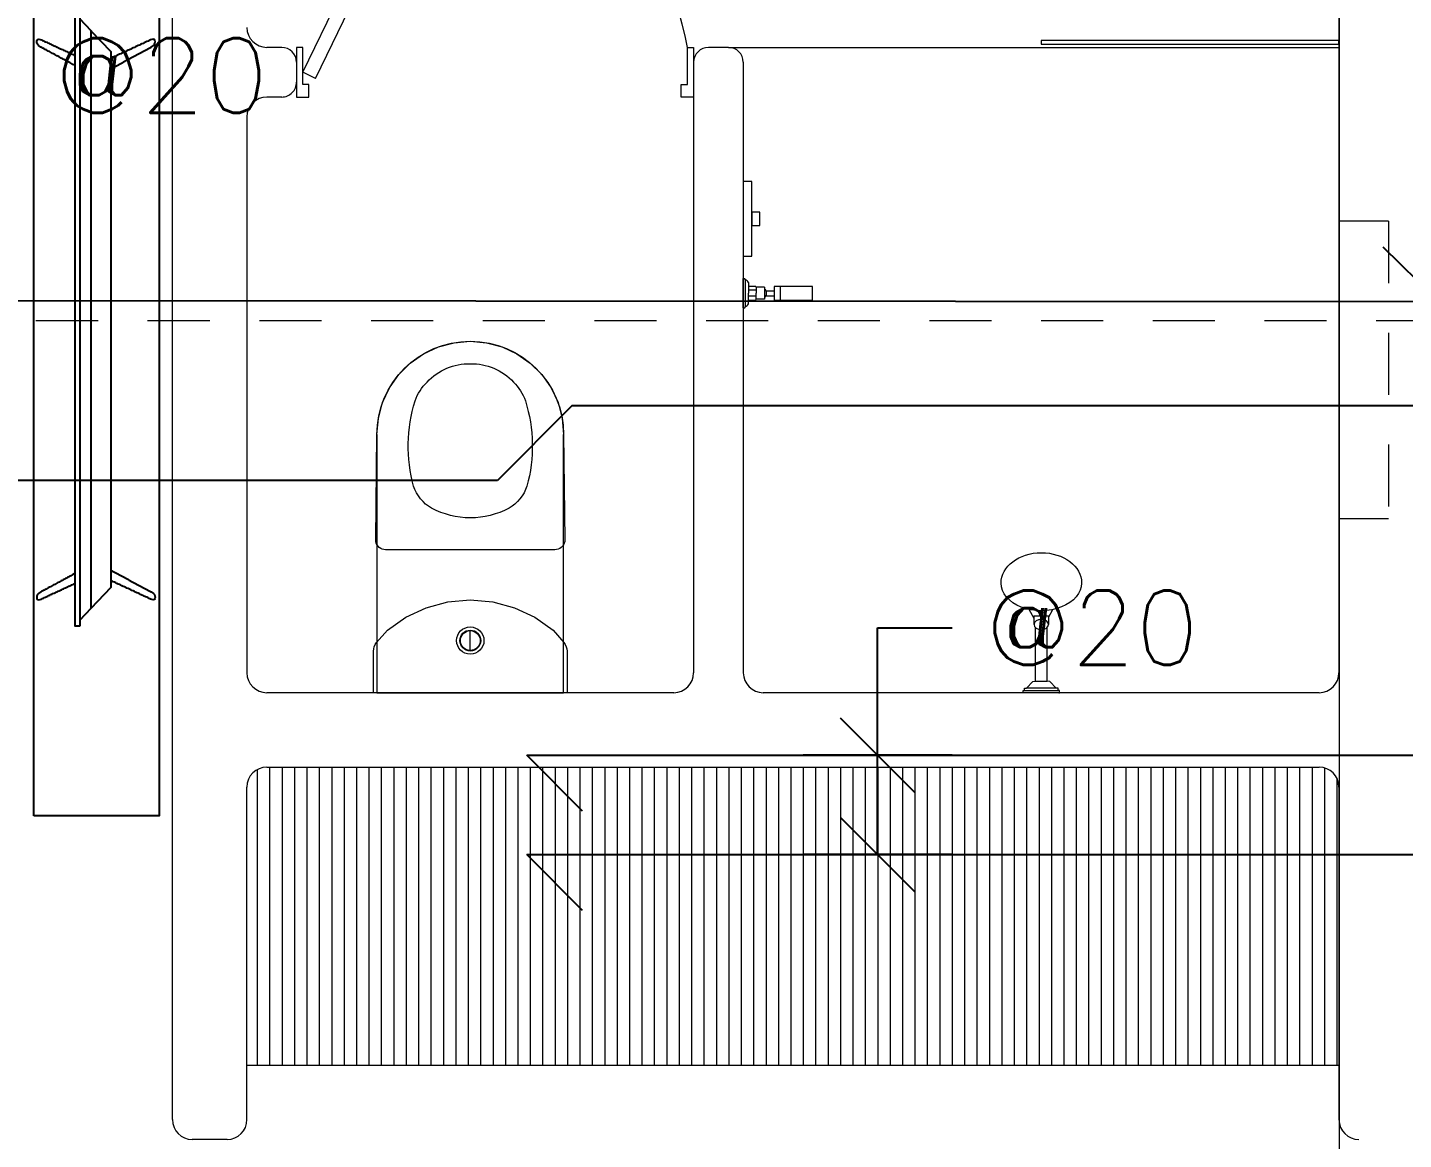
# Model space of a CAD drawing. Header units: metres. Extents: x -232 to 581, y 30 to 789.
# Drawn here: x 222.171 to 224.943, y 534.345 to 536.585 of the extents above; entities that cross this region are included whole.
import ezdxf

# ---------------------------------------------------------------- set-up
doc = ezdxf.new("R2010")
doc.units = ezdxf.units.M
for name, pattern in [('CONTINU', [0]), ('HIDDEN', [9.525, 6.35, -3.175]), ('HIDDEN2', [0.1875, 0.125, -0.0625])]:
    doc.linetypes.add(name, pattern=pattern)
for name, color, linetype, lineweight in [('A-DOOR', 35, 'Continuous', 5), ('A-WALL', 250, 'Continuous', 20), ('baños', 140, 'Continuous', 0), ('closets', 253, 'Continuous', 0), ('Columnas', 7, 'Continuous', 18), ('VIGAS', 1, 'HIDDEN', 15)]:
    doc.layers.add(name, color=color, linetype=linetype, lineweight=lineweight)
for name, color, linetype in [('ACERO', 5, 'Continuous'), ('DIMTEXTO', 4, 'Continuous'), ('MOBILIARIOS', 252, 'Continuous')]:
    doc.layers.add(name, color=color, linetype=linetype)
doc.layers.add('Techos 1', color=7, linetype='HIDDEN2', lineweight=9, true_color=0x42391a)
doc.styles.add('SMPLEX', font='simplex.shx')
doc.styles.get("Standard").update_dxf_attribs({"font": 'arial.ttf'})

# ---------------------------------------------------------------- blocks, each defined once
blk = doc.blocks.new('_Oblique')
at = {"color": 0, "linetype": 'ByBlock', "lineweight": -2}
blk.add_line((-0.5, -0.5), (0.5, 0.5), dxfattribs=at)
blk = doc.blocks.new('planta de entrepiso 20.03')
at = {"layer": 'ACERO', "color": 18, "true_color": 0x000000}
for p, q in [((32.9303, -22.8687), (33.0426, -22.9792)), ((33.0426, -22.9792), (28.3436, -22.9765)), ((31.2965, -23.1891), (31.1465, -23.3391)), ((35.1115, -23.1888), (31.2965, -23.1891)), ((31.1465, -23.3391), (26.392, -23.3392)), ((31.3183, -24.0053), (31.2058, -23.8928)), ((31.2058, -23.8928), (35.1115, -23.8928)), ((31.3183, -24.2053), (31.2058, -24.0928)), ((31.2058, -24.0928), (35.1115, -24.0928))]:
    blk.add_line(p, q, dxfattribs=at)
at = {"layer": 'DIMTEXTO', "color": 18, "true_color": 0x000000}
for p, q in [((31.9125, -23.8928), (31.9125, -23.6358)), ((31.9125, -23.6358), (32.0625, -23.6358)), ((32.0625, -23.8928), (31.7625, -23.8928)), ((31.9125, -24.0928), (31.9125, -23.8928)), ((32.0625, -24.0928), (31.7625, -24.0928))]:
    blk.add_line(p, q, dxfattribs=at)
at = {"layer": 'VIGAS', "color": 18, "true_color": 0x000000}
blk.add_line((32.8426, -20.2777), (32.8426, -25.7777), dxfattribs=at)
at = {"layer": 'DIMTEXTO', "color": 18, "true_color": 0x000000, "xscale": 0.15, "yscale": 0.15, "zscale": 0.15}
for p, rotation in [((31.9125, -23.8928), 90), ((31.9125, -24.0928), 270)]:
    blk.add_blockref('_Oblique', p, dxfattribs=dict(at, rotation=rotation))
at = {"layer": 'DIMTEXTO', "color": 18, "true_color": 0x000000, "char_height": 0.15, "attachment_point": 5, "style": 'SMPLEX', "bg_fill": 3, "box_fill_scale": 1.1, "bg_fill_color": 256, "bg_fill_true_color": 13158600, "bg_fill_transparency": 0}
for insert in [(30.4697, -22.5234), (32.3447, -23.6358)]:
    blk.add_mtext('\\A1;@20', dxfattribs=dict(at, insert=insert))
blk = doc.blocks.new('A$C58f5b6b7')
at = {"layer": 'MOBILIARIOS'}
for points in [[(0, 0.2526), (2, 0.2526), (2, 0), (0, 0)], [(0.382, 0.1596), (0.382, 0.1691), (1.618, 0.1691), (1.618, 0.1596)]]:
    blk.add_lwpolyline(points, close=True, dxfattribs=at)
for points in [[(1.6059, 0.1595), (1.5823, 0.1372), (1, 0.1372), (0.4177, 0.1372), (0.3941, 0.1595)], [(1.5823, 0.1372), (1.54, 0.0973), (0.46, 0.0973), (0.4177, 0.1372)]]:
    blk.add_lwpolyline(points, dxfattribs=at)
for points, degree in [([(0.4512, 0.2382, -0.0047), (0.4469, 0.2461, -0.0047), (0.4415, 0.2461, -0.0047), (0.4325, 0.2461, -0.0047), (0.4368, 0.237, -0.0047)], 3), ([(0.4368, 0.237, -0.0047), (0.4526, 0.2031, -0.0047), (0.4683, 0.1691, -0.0047)], 2), ([(0.4885, 0.1691, -0.0047), (0.4698, 0.2037, -0.0047), (0.4512, 0.2382, -0.0047)], 2), ([(1.5115, 0.1691, -0.0047), (1.5302, 0.2037, -0.0047), (1.5488, 0.2382, -0.0047)], 2), ([(1.5632, 0.237, -0.0047), (1.5474, 0.2031, -0.0047), (1.5317, 0.1691, -0.0047)], 2), ([(1.5488, 0.2382, -0.0047), (1.5531, 0.2461, -0.0047), (1.5585, 0.2461, -0.0047), (1.5675, 0.2461, -0.0047), (1.5632, 0.237, -0.0047)], 3), ([(0.4368, 0.0172, -0.0047), (0.4554, 0.0572, -0.0047), (0.474, 0.0973, -0.0047)], 2), ([(0.4951, 0.0973, -0.0047), (0.4731, 0.0566, -0.0047), (0.4512, 0.016, -0.0047)], 2), ([(1.5049, 0.0973), (1.5269, 0.0566), (1.5488, 0.016)], 2), ([(1.5632, 0.0172), (1.5446, 0.0572), (1.526, 0.0973)], 2)]:
    blk.add_open_spline(points, degree=degree, dxfattribs=at)
for points in [[(0.4512, 0.016, -0.0047), (0.4469, 0.0081, -0.0047), (0.4415, 0.0081, -0.0047), (0.4325, 0.0081, -0.0047), (0.4368, 0.0172, -0.0047)], [(1.5488, 0.016), (1.5531, 0.0081), (1.5585, 0.0081), (1.5675, 0.0081), (1.5632, 0.0172)]]:
    blk.add_open_spline(points, degree=3, knots=[-0.08544201, -0.08544201, -0.08544201, -0.08544201, -0.04272101, 0, 0, 0, 0], dxfattribs=at)
blk = doc.blocks.new('A$C3685e79b')
at = {"layer": 'A-DOOR'}
for p, q in [((0.0125, 0.05), (0.3248, 0.6926)), ((0.038, 0.0376), (0.3503, 0.6802)), ((0.3248, 0.6926), (0.3503, 0.6802)), ((0.296, 0.6333), (0.2858, 0.6383)), ((0.3042, 0.6503), (0.294, 0.6552)), ((0.3297, 0.6379), (0.3399, 0.6329)), ((0.3215, 0.621), (0.3317, 0.616)), ((0.038, 0.0376), (0.0125, 0.05))]:
    blk.add_line(p, q, dxfattribs=at)
for points in [[(0, 0), (0.025, 0), (0.025, 0.025), (0.0125, 0.025), (0.0125, 0.1), (0, 0.1), (0, 0)], [(0.8, 0), (0.775, 0), (0.775, 0.025), (0.7875, 0.025), (0.7875, 0.1), (0.8, 0.1), (0.8, 0)]]:
    blk.add_lwpolyline(points, dxfattribs=at)
blk.add_arc((-0.0309, -0.0619), 0.8343, 11.1901, 62.8126, dxfattribs=at)
for points in [[(0.294, 0.6539), (0.294, 0.659), (0.289, 0.6677), (0.2802, 0.6727), (0.2702, 0.6727), (0.2614, 0.6677), (0.2564, 0.6589), (0.2564, 0.6489), (0.2614, 0.6401), (0.2702, 0.6351), (0.2803, 0.6351), (0.289, 0.6401), (0.294, 0.6489), (0.294, 0.6539)], [(0.3693, 0.6173), (0.3693, 0.6224), (0.3642, 0.6311), (0.3555, 0.6361), (0.3454, 0.6361), (0.3367, 0.6311), (0.3316, 0.6224), (0.3317, 0.6123), (0.3367, 0.6035), (0.3454, 0.5985), (0.3555, 0.5985), (0.3643, 0.6036), (0.3693, 0.6123), (0.3693, 0.6173)]]:
    blk.add_open_spline(points, degree=2, dxfattribs=at)
blk = doc.blocks.new('Caroma_ToiletSuites')
at = {"layer": 'baños'}
for p, q in [((-64.3, 696.7), (-94, 682.8)), ((-32.6, 705.1), (-64.3, 696.7)), ((0, 708), (-32.6, 705.1)), ((32.6, 705.1), (0, 708)), ((64.3, 696.7), (32.6, 705.1)), ((94, 682.8), (64.3, 696.7)), ((-94, 682.8), (-120.8, 664)), ((120.8, 664), (94, 682.8)), ((-144, 640.8), (-162.8, 614)), ((-120.8, 664), (-144, 640.8)), ((144, 640.8), (120.8, 664)), ((162.8, 614), (144, 640.8)), ((-162.8, 614), (-176.7, 584.3)), ((176.7, 584.3), (162.8, 614)), ((-176.7, 584.3), (-185.1, 552.6)), ((185.1, 552.6), (176.7, 584.3)), ((-185.1, 552.6), (-188, 520)), ((188, 520), (185.1, 552.6)), ((-188, 520), (-190.5, 308)), ((-188, 0), (-188, 520)), ((188, 520), (188, 0)), ((190.5, 308), (188, 520)), ((-190.5, 308), (-190.2, 304.5)), ((190.2, 304.5), (190.5, 308)), ((-190.2, 304.5), (-189.3, 301.2)), ((-189.3, 301.2), (-187.8, 298)), ((-187.8, 298), (-185.8, 295.1)), ((-185.8, 295.1), (-183.4, 292.7)), ((-183.4, 292.7), (-180.5, 290.7)), ((-180.5, 290.7), (-177.3, 289.2)), ((-177.3, 289.2), (-174, 288.3)), ((-174, 288.3), (-170.5, 288)), ((-170.5, 288), (170.5, 288)), ((170.5, 288), (174, 288.3)), ((174, 288.3), (177.3, 289.2)), ((177.3, 289.2), (180.5, 290.7)), ((180.5, 290.7), (183.4, 292.7)), ((183.4, 292.7), (185.8, 295.1)), ((185.8, 295.1), (187.8, 298)), ((187.8, 298), (189.3, 301.2)), ((189.3, 301.2), (190.2, 304.5)), ((-88.9, 171.3), (-130, 152.2)), ((-45.1, 183.1), (-88.9, 171.3)), ((0, 187), (-45.1, 183.1)), ((45.1, 183.1), (0, 187)), ((88.9, 171.3), (45.1, 183.1)), ((130, 152.2), (88.9, 171.3)), ((-130, 152.2), (-167.1, 126.2)), ((167.1, 126.2), (130, 152.2)), ((-167.1, 126.2), (-188.7, 100.9)), ((0, 85), (0, 125)), ((188.7, 100.9), (167.1, 126.2)), ((-194.6, 88.2), (-195, 83.5)), ((-195, 83.5), (-195, 0)), ((-193.4, 92.7), (-194.6, 88.2)), ((-191.4, 97), (-193.4, 92.7)), ((-188.7, 100.9), (-191.4, 97)), ((191.4, 97), (188.7, 100.9)), ((193.4, 92.7), (191.4, 97)), ((194.6, 88.2), (193.4, 92.7)), ((195, 83.5), (194.6, 88.2)), ((195, 0), (195, 83.5)), ((-195, 0), (195, 0)), ((188, 0), (-188, 0))]:
    blk.add_line(p, q, dxfattribs=at)
for centre, radius, start, end in [((0, 520), 188, 0, 180), ((-2.7, 547.4), 115.2, 88.6565, 137.0404), ((2.7, 547.4), 115.2, 42.9609, 91.3415), ((-18.8, 556.1), 97.6, 134.3372, 160.9897), ((18.8, 556.1), 97.6, 19.01, 45.6643), ((183, 496.7), 307.9, 162.7713, 195.2143), ((-183, 496.7), 307.9, 344.7852, 17.2286), ((-36.1, 442.4), 82.4, 198.763, 239.3582), ((36.1, 442.4), 82.4, 300.6412, 341.2351), ((2.9, 529.9), 177.9, 242.916, 269.0659), ((-2.9, 529.9), 177.9, 270.9339, 297.0836), ((0, 105), 27.5, 0, 180), ((0, 105), 21, 0, 180), ((0, 105), 20, 0, 180), ((0, 105), 27.5, 180, 0), ((0, 105), 21, 180, 0), ((0, 105), 20, 180, 0)]:
    blk.add_arc(centre, radius, start, end, dxfattribs=at)
blk = doc.blocks.new('A$C0ed3e1a4')
at = {"layer": 'baños'}
for p, q in [((0.1356, 0.0022), (0.1356, 0.0568)), ((0.1396, 0.059), (0.1368, 0.059)), ((0.1396, 0.059), (0.1396, 0)), ((0.0645, 0.0432), (0.0645, 0.0157)), ((0.0941, 0.0346), (0.0772, 0.0346)), ((0.0968, 0.0175), (0.0968, 0.0413)), ((0.0968, 0.0413), (0.1137, 0.0413)), ((0.1137, 0.0413), (0.1137, 0.0294)), ((0.1137, 0.0354), (0.1294, 0.0354)), ((0.1137, 0.0175), (0.1137, 0.0294)), ((0.1294, 0.0435), (0.1148, 0.0435)), ((0.1294, 0.051), (0.1294, 0.0295)), ((0.1294, 0.008), (0.1294, 0.0295)), ((0.0941, 0.0243), (0.0772, 0.0243)), ((0.0968, 0.0175), (0.1137, 0.0175)), ((0.1137, 0.0235), (0.1294, 0.0235)), ((0.1294, 0.0154), (0.1148, 0.0154)), ((0.1396, 0), (0.1368, 0))]:
    blk.add_line(p, q, dxfattribs=at)
blk.add_lwpolyline([(0.0772, 0.0432), (0, 0.0432), (0, 0.0157), (0.0772, 0.0157)], close=True, dxfattribs=at)
for centre, radius, start, end in [((0.1416, 0.0445), 0.0138, 115.7896, 151.6564), ((0.138, 0.0569), 0.00241, 117.9179, 181.9718), ((0.1027, 0.0294), 0.01, 125.7762, 234.2238), ((0.1193, 0.0397), 0.00586, 140.0793, 164.0924), ((0.1193, 0.0191), 0.00586, 195.9076, 219.9207), ((0.1416, 0.0145), 0.0138, 208.3436, 244.2104), ((0.138, 0.0021), 0.00241, 178.0282, 242.0821)]:
    blk.add_arc(centre, radius, start, end, dxfattribs=at)
blk = doc.blocks.new('A$C013342c3')
at = {"layer": 'baños', "linetype": 'Continuous'}
for p, q in [((0.2731, 0.1112), (0.2592, 0.0984, -1.0732)), ((0.2775, 0.1152), (0.2731, 0.1152)), ((0.2731, 0.1152), (0.2731, 0.1112)), ((0.2731, 0.0513), (0.2731, 0.1112)), ((0.2821, 0.1176), (0.2775, 0.1176)), ((0.2775, 0.1176), (0.2775, 0.1152)), ((0.2775, 0.1152), (0.2775, 0.0473)), ((0.2821, 0.1163), (0.2821, 0.1176)), ((0.2821, 0.0462), (0.2821, 0.1163)), ((0.1327, 0.0959, -0.0887), (0.1145, 0.106, -0.1376)), ((0.1447, 0.0959, -0.0497), (0.127, 0.0959, -0.0497)), ((0.127, 0.0959, -0.0497), (0.127, 0.0667, -0.0497)), ((0.2591, 0.0932, -0.0114), (0.1506, 0.0931, -0.0549)), ((0.2592, 0.0984, -1.0732), (0.2591, 0.0932, -0.0114)), ((0.2591, 0.0932, -0.0114), (0.2591, 0.0693, -0.0113)), ((0.1305, 0.0667, -0.0849), (0.1145, 0.0578, -0.1376)), ((0.127, 0.0667, -0.0497), (0.1446, 0.0667, -0.0497)), ((0.2591, 0.0693, -0.0114), (0.1506, 0.0694, -0.0549)), ((0.2592, 0.0642, -1.0732), (0.2591, 0.0693, -0.0114)), ((0.2731, 0.0513), (0.2592, 0.0642, -1.0732)), ((0.2731, 0.0473), (0.2731, 0.0513)), ((0.2775, 0.0473), (0.2731, 0.0473)), ((0.2775, 0.0449), (0.2775, 0.0473)), ((0.2821, 0.0449), (0.2775, 0.0449)), ((0.2821, 0.0462), (0.2821, 0.0449))]:
    blk.add_line(p, q, dxfattribs=at)
for ratio, start_param, end_param in [(0.757088, 3.141593, 6.283185), (0.681889, 0, 3.141593)]:
    blk.add_ellipse((0.0615, 0.0812, -0.1376), major_axis=(-0.0002, -0.0812), ratio=ratio, start_param=start_param, end_param=end_param, dxfattribs=at)
blk.add_ellipse((0.1447, 0.0813, -0.0497), major_axis=(0, -0.0146), ratio=0.718224, dxfattribs=at)
blk = doc.blocks.new('20.03.2026 LN 09 SEGUNDO NIVEL ARQ')
at = {"layer": 'closets'}
h = blk.add_hatch(dxfattribs=at)
h.set_pattern_fill('LINE', color=5, scale=0.2, angle=90)
h.set_pattern_definition([(90, (-880.390902, 203.273477), (-0.025, 2e-18), [])])
edge = h.paths.add_edge_path()
edge.add_arc((81.7059, -46.4386), 0.04, 360, 450)
edge.add_line((81.7059, -46.3986), (79.5859, -46.3986))
edge.add_arc((79.5859, -46.4386), 0.04, 90, 180)
edge.add_line((79.5459, -46.4386), (79.5465, -46.9986))
edge.add_line((79.5465, -46.9986), (81.7465, -46.9986))
edge.add_line((81.7465, -46.9986), (81.7459, -46.4386))
at = {"layer": 'A-WALL', "color": 5}
for p, q in [((79.3959, -47.1086), (79.3959, -43.8886)), ((81.7459, -44.8686), (81.7459, -46.2086)), ((79.6159, -44.9486), (79.5859, -44.9486)), ((80.5159, -44.9486), (80.4759, -44.9486)), ((79.6459, -44.9784), (79.6459, -45.0184)), ((80.4459, -44.9786), (80.4459, -46.2086)), ((80.5459, -44.9786), (80.5459, -46.2086)), ((79.6159, -45.0486), (79.5859, -45.0486)), ((79.5459, -45.0886), (79.5459, -46.2086)), ((80.4059, -46.2486), (79.5859, -46.2486)), ((81.7059, -46.2486), (80.5859, -46.2486)), ((79.5859, -46.3986), (81.7059, -46.3986)), ((79.5459, -47.1086), (79.5459, -46.4386)), ((81.7459, -46.4386), (81.7459, -47.1086)), ((79.5059, -47.1486), (79.4359, -47.1486))]:
    blk.add_line(p, q, dxfattribs=at)
at = {"layer": 'A-WALL', "color": 5, "linetype": 'HIDDEN2'}
for p, q in [((81.8459, -45.2986), (81.7459, -45.2986)), ((81.8459, -45.2986), (81.8459, -45.8986)), ((81.8459, -45.8986), (81.7459, -45.8986))]:
    blk.add_line(p, q, dxfattribs=at)
at = {"layer": 'A-WALL', "color": 5}
for centre, radius, start, end in [((79.5859, -44.9086), 0.04, 180, 270), ((79.6159, -44.9786), 0.03, 0.3995, 89.9991), ((80.4759, -44.9786), 0.03, 90, 180), ((80.5159, -44.9786), 0.03, 0, 90), ((79.6159, -45.0186), 0.03, 270.0009, 0.3953), ((79.5859, -45.0886), 0.04, 90, 180), ((79.5859, -46.2086), 0.04, 180, 270), ((80.4059, -46.2086), 0.04, 270, 0), ((80.5859, -46.2086), 0.04, 180, 270), ((81.7059, -46.2086), 0.04, 270, 360), ((79.5859, -46.4386), 0.04, 90, 180), ((81.7059, -46.4386), 0.04, 0, 90), ((79.4359, -47.1086), 0.04, 180, 270), ((79.5059, -47.1086), 0.04, 270, 0), ((81.7859, -47.1086), 0.04, 180, 270)]:
    blk.add_arc(centre, radius, start, end, dxfattribs=at)
at = {"layer": 'baños', "color": 5}
blk.add_line((80.5159, -44.9486), (81.7459, -44.9486), dxfattribs=at)
for points in [[(81.7459, -44.9345), (81.1459, -44.9345), (81.1459, -44.9423), (81.7459, -44.9423)], [(80.5459, -45.3689), (80.5633, -45.3689), (80.5633, -45.2189), (80.5459, -45.2189)], [(80.5633, -45.3073), (80.5791, -45.3073), (80.5791, -45.2805), (80.5633, -45.2805)]]:
    blk.add_lwpolyline(points, close=True, dxfattribs=at)
at = {"layer": 'closets', "color": 5}
blk.add_line((79.5459, -46.9986), (81.7465, -46.9986), dxfattribs=at)
at = {"layer": 'Techos 1', "color": 5}
blk.add_line((77.9959, -45.4986), (92.7459, -45.4986), dxfattribs=at)
at = {"color": 5}
blk.add_blockref('A$C3685e79b', (79.6459, -45.0486), dxfattribs=at)
at = {"layer": 'baños', "color": 5, "rotation": 180}
blk.add_blockref('A$C0ed3e1a4', (80.6855, -45.4144), dxfattribs=at)
at = {"layer": 'baños', "color": 5, "xscale": -0.000999999934791, "yscale": 0.000999999934791}
blk.add_blockref('Caroma_ToiletSuites', (79.9959, -46.2486), dxfattribs=at)
at = {"layer": 'baños', "color": 5, "linetype": 'CONTINU', "xscale": -1, "rotation": 90}
blk.add_blockref('A$C013342c3', (81.2275, -45.9665), dxfattribs=at)
at = {"layer": 'MOBILIARIOS', "color": 5, "rotation": 90}
blk.add_blockref('A$C58f5b6b7', (79.3689, -46.4967, 0.0047), dxfattribs=at)
at = {"layer": 'baños', "color": 5, "linetype": 'Continuous', "flags": 8}
for tag, p in [('MODELNUMBER', (83.7813, -42.9175, 0)), ('MATERIAL', (83.7813, -42.9176, 0)), ('PRODUCT', (83.7813, -42.9176, 0)), ('TRADENAME', (83.7813, -42.9176, 0)), ('MODELNUMBER', (84.956, -42.9175, 0)), ('TRADENAME', (84.956, -42.9176, 0)), ('MATERIAL', (84.956, -42.9176, 0)), ('PRODUCT', (84.956, -42.9176, 0))]:
    blk.add_attdef(tag, p, '', height=0.0000254, rotation=180.0001, dxfattribs=at)
at = {"layer": 'baños', "color": 5, "linetype": 'Continuous'}
for tag, p, rotation in [('TRADENAME', (85.8912, -56.9933), 180.0001), ('MODELNUMBER', (85.8912, -56.9934), 180.0001), ('MATERIAL', (85.8914, -56.9932), 180.0001), ('PRODUCT', (85.8914, -56.9933), 180.0001), ('MODELNUMBER', (86.6008, -56.9934), 179.9999), ('MATERIAL', (86.6008, -56.9932), 179.9999), ('PRODUCT', (86.6008, -56.9933), 179.9999), ('TRADENAME', (86.6008, -56.9933), 179.9999)]:
    blk.add_attdef(tag, p, '', height=0.0000254, rotation=rotation, dxfattribs=at)

msp = doc.modelspace()

# ---------------------------------------------------------------- block references
at = {"layer": 'Columnas'}
msp.add_blockref('planta de entrepiso 20.03', (191.9707, 559.0112), dxfattribs=at)

# ---------------------------------------------------------------- next in the draw order: block references
at = {"color": 1}
msp.add_blockref('20.03.2026 LN 09 SEGUNDO NIVEL ARQ', (143.0668, 581.4931), dxfattribs=at)

doc.saveas('drawing.dxf')
